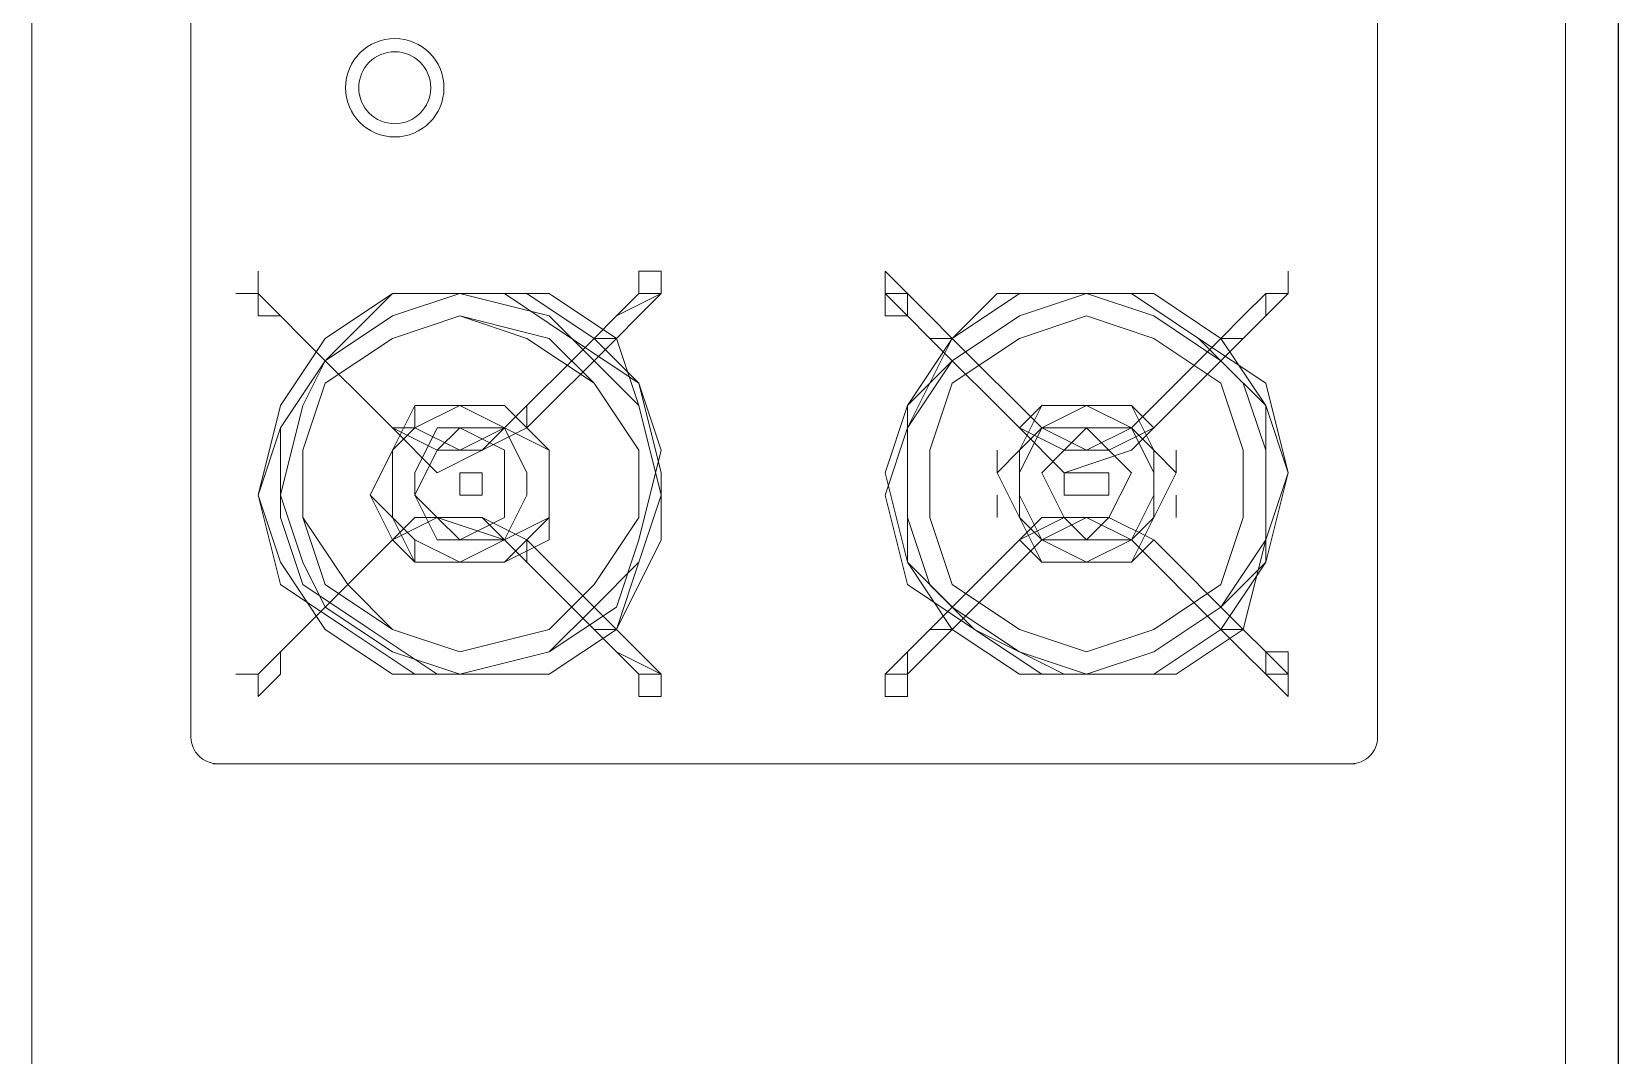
# Model space of a CAD drawing. Extents: x -592.89 to -592.29, y -71.83 to -70.03.
# Drawn here: x -592.889 to -592.289, y -70.932 to -70.545 of the extents above; entities that cross this region are included whole.
import ezdxf

# ---------------------------------------------------------------- set-up
doc = ezdxf.new("R2010")
doc.units = 0
doc.layers.get('0').update_dxf_attribs({"color": 255, "linetype": 'CONTINUOUS'})

# ---------------------------------------------------------------- blocks, each defined once
blk = doc.blocks.new('bancada com cooktop')
at = {"lineweight": 9}
for p, q in [((-0.6, 0.9), (-0.6, -0.9)), ((-0.02, 0.9), (-0.02, -0.9)), ((-0.5313, 0.11027), (-0.09947, 0.11027))]:
    blk.add_line(p, q, dxfattribs=at)
blk.add_line((0, 0.9), (0, -0.9))
for points in [[(-0.52977, 0.83, 0.414214), (-0.53977, 0.82), (-0.53977, 0.12027), (-0.53977, 0.82)], [(-0.101, 0.11027, 0.414214), (-0.091, 0.12027), (-0.091, 0.82), (-0.091, 0.12027)]]:
    blk.add_lwpolyline(points, format="xyb", dxfattribs=at)
for points in [[(-0.51437, 0.28809), (-0.51437, 0.29655)], [(-0.37042, 0.28809), (-0.37042, 0.29655), (-0.36196, 0.29655), (-0.36196, 0.28809)], [(-0.12487, 0.28809), (-0.13334, 0.28809), (-0.1418, 0.27962), (-0.15027, 0.27115), (-0.1418, 0.27115), (-0.15027, 0.27115), (-0.18414, 0.23728), (-0.20107, 0.22881), (-0.21801, 0.23728), (-0.25188, 0.27115), (-0.26035, 0.27962), (-0.26881, 0.28809), (-0.27728, 0.29655), (-0.27728, 0.28809), (-0.27728, 0.27962), (-0.26881, 0.27962), (-0.26035, 0.27115), (-0.26881, 0.27962), (-0.26035, 0.27115), (-0.25188, 0.27115), (-0.26035, 0.27115), (-0.22648, 0.23728), (-0.26035, 0.27115), (-0.22648, 0.23728), (-0.20954, 0.22881), (-0.22648, 0.23728), (-0.20954, 0.22035), (-0.20107, 0.22035), (-0.19261, 0.22035), (-0.19261, 0.21188), (-0.20107, 0.21188), (-0.20954, 0.21188), (-0.20954, 0.22035), (-0.18414, 0.22881), (-0.17567, 0.23728), (-0.1418, 0.27115), (-0.17567, 0.23728), (-0.19261, 0.22881), (-0.20954, 0.22881), (-0.19261, 0.22881), (-0.17567, 0.23728), (-0.1418, 0.27115), (-0.13334, 0.27962), (-0.12487, 0.28809), (-0.13334, 0.28809), (-0.13334, 0.27962), (-0.12487, 0.28809), (-0.12487, 0.29655)], [(-0.51437, 0.28809), (-0.52284, 0.28809)], [(-0.43816, 0.14414), (-0.40429, 0.14414), (-0.37889, 0.16108), (-0.36196, 0.19494), (-0.36196, 0.22035), (-0.37042, 0.25422), (-0.38736, 0.27115), (-0.41276, 0.28809), (-0.43816, 0.28809), (-0.46356, 0.28809), (-0.48897, 0.26268), (-0.5059, 0.23728), (-0.51437, 0.21188), (-0.5059, 0.17801), (-0.4805, 0.16108), (-0.4551, 0.14414)], [(-0.43816, 0.14414), (-0.40429, 0.14414), (-0.37889, 0.16108), (-0.37042, 0.18648), (-0.36196, 0.21188), (-0.37042, 0.24575), (-0.37889, 0.27115), (-0.40429, 0.28809), (-0.43816, 0.28809), (-0.46356, 0.28809), (-0.48897, 0.27115), (-0.5059, 0.24575), (-0.51437, 0.21188), (-0.5059, 0.18648), (-0.48897, 0.16108), (-0.46356, 0.14414)], [(-0.5059, 0.27962), (-0.51437, 0.28809), (-0.51437, 0.27962)], [(-0.5059, 0.27962), (-0.51437, 0.28809)], [(-0.43816, 0.14414), (-0.40429, 0.15261), (-0.37889, 0.16954), (-0.37042, 0.19494), (-0.36196, 0.22881), (-0.37042, 0.25422), (-0.39583, 0.27115), (-0.42123, 0.28809), (-0.43816, 0.28809), (-0.46356, 0.27962), (-0.48897, 0.26268), (-0.5059, 0.23728), (-0.5059, 0.20341), (-0.49743, 0.17801), (-0.47203, 0.16108), (-0.44663, 0.14414)], [(-0.43816, 0.14414), (-0.40429, 0.15261), (-0.38736, 0.16954), (-0.37042, 0.18648), (-0.36196, 0.21188), (-0.37042, 0.24575), (-0.38736, 0.26268), (-0.40429, 0.27962), (-0.43816, 0.28809), (-0.46356, 0.27962), (-0.48897, 0.26268), (-0.49743, 0.24575), (-0.5059, 0.21188), (-0.49743, 0.18648), (-0.48897, 0.16954), (-0.46356, 0.15261)], [(-0.36196, 0.28809), (-0.37889, 0.27962), (-0.37042, 0.28809), (-0.37889, 0.27962), (-0.38736, 0.27115), (-0.37889, 0.27962), (-0.38736, 0.27115), (-0.42123, 0.23728), (-0.43816, 0.22881), (-0.4551, 0.23728), (-0.46356, 0.23728), (-0.44663, 0.22035), (-0.42969, 0.22881), (-0.41276, 0.23728), (-0.37889, 0.27115), (-0.37042, 0.27962)], [(-0.20107, 0.14414), (-0.16721, 0.14414), (-0.1418, 0.16108), (-0.13334, 0.19494), (-0.12487, 0.22035), (-0.13334, 0.25422), (-0.15874, 0.27115), (-0.18414, 0.28809), (-0.20107, 0.28809), (-0.23494, 0.28809), (-0.25188, 0.27115), (-0.26881, 0.23728), (-0.27728, 0.21188), (-0.26881, 0.17801), (-0.24341, 0.16108), (-0.21801, 0.14414)], [(-0.20107, 0.14414), (-0.17567, 0.14414), (-0.15027, 0.16108), (-0.13334, 0.18648), (-0.12487, 0.22035), (-0.13334, 0.24575), (-0.15027, 0.27115), (-0.17567, 0.28809), (-0.20107, 0.28809), (-0.22648, 0.28809), (-0.25188, 0.27115), (-0.26881, 0.24575), (-0.27728, 0.22035), (-0.26881, 0.18648), (-0.25188, 0.16108), (-0.22648, 0.14414)], [(-0.27728, 0.28809), (-0.26881, 0.27962), (-0.26881, 0.28809)], [(-0.20107, 0.14414), (-0.17567, 0.15261), (-0.15027, 0.16954), (-0.13334, 0.19494), (-0.13334, 0.22881), (-0.1418, 0.25422), (-0.15874, 0.27115), (-0.18414, 0.28809), (-0.20107, 0.28809), (-0.22648, 0.27962), (-0.25188, 0.26268), (-0.26881, 0.23728), (-0.26881, 0.20341), (-0.26035, 0.17801), (-0.24341, 0.16108), (-0.20954, 0.14414)], [(-0.20107, 0.14414), (-0.17567, 0.15261), (-0.15027, 0.16954), (-0.13334, 0.18648), (-0.13334, 0.22035), (-0.13334, 0.24575), (-0.15027, 0.26268), (-0.17567, 0.27962), (-0.20107, 0.28809), (-0.22648, 0.27962), (-0.25188, 0.26268), (-0.26881, 0.24575), (-0.26881, 0.22035), (-0.26881, 0.18648), (-0.25188, 0.16954), (-0.22648, 0.15261)], [(-0.49743, 0.27115), (-0.5059, 0.27962)], [(-0.49743, 0.27115), (-0.5059, 0.27962)], [(-0.43816, 0.15261), (-0.40429, 0.16108), (-0.38736, 0.17801), (-0.37042, 0.20341), (-0.37042, 0.22881), (-0.38736, 0.25422), (-0.41276, 0.27115), (-0.43816, 0.27962), (-0.46356, 0.27115), (-0.48897, 0.25422), (-0.49743, 0.22881), (-0.49743, 0.20341), (-0.4805, 0.17801), (-0.46356, 0.16108)], [(-0.43816, 0.15261), (-0.40429, 0.16108), (-0.38736, 0.17801), (-0.37042, 0.20341), (-0.37042, 0.22881), (-0.38736, 0.25422), (-0.40429, 0.27115), (-0.43816, 0.27962), (-0.46356, 0.27115), (-0.48897, 0.25422), (-0.49743, 0.22881), (-0.49743, 0.20341), (-0.48897, 0.17801), (-0.46356, 0.16108)], [(-0.20107, 0.15261), (-0.17567, 0.16108), (-0.15027, 0.17801), (-0.1418, 0.20341), (-0.1418, 0.22881), (-0.15027, 0.25422), (-0.17567, 0.27115), (-0.20107, 0.27962), (-0.22648, 0.27115), (-0.25188, 0.25422), (-0.26035, 0.22881), (-0.26035, 0.20341), (-0.25188, 0.17801), (-0.22648, 0.16108)], [(-0.20107, 0.15261), (-0.17567, 0.16108), (-0.15027, 0.17801), (-0.1418, 0.20341), (-0.1418, 0.22881), (-0.15027, 0.25422), (-0.17567, 0.27115), (-0.20107, 0.27962), (-0.22648, 0.27115), (-0.25188, 0.25422), (-0.26035, 0.22881), (-0.26035, 0.20341), (-0.25188, 0.17801), (-0.22648, 0.16108)], [(-0.1418, 0.27115), (-0.13334, 0.27962)], [(-0.46356, 0.23728), (-0.49743, 0.27115)], [(-0.38736, 0.27115), (-0.37889, 0.27115)], [(-0.38736, 0.27115), (-0.37889, 0.27115)], [(-0.26035, 0.27115), (-0.25188, 0.27115)], [(-0.1418, 0.27115), (-0.15027, 0.27115)], [(-0.43816, 0.18648), (-0.42123, 0.18648), (-0.40429, 0.20341), (-0.40429, 0.21188), (-0.40429, 0.22881), (-0.42123, 0.24575), (-0.43816, 0.24575), (-0.4551, 0.24575), (-0.46356, 0.22881), (-0.47203, 0.21188), (-0.46356, 0.20341), (-0.4551, 0.18648)], [(-0.43816, 0.18648), (-0.42123, 0.19494), (-0.40429, 0.20341), (-0.40429, 0.22881), (-0.42123, 0.23728), (-0.43816, 0.24575), (-0.4551, 0.23728), (-0.46356, 0.22881), (-0.46356, 0.20341), (-0.4551, 0.19494)], [(-0.43816, 0.18648), (-0.42123, 0.19494), (-0.40429, 0.20341), (-0.40429, 0.22881), (-0.42123, 0.23728), (-0.43816, 0.24575), (-0.4551, 0.23728), (-0.46356, 0.22881), (-0.46356, 0.20341), (-0.4551, 0.19494)], [(-0.4551, 0.23728), (-0.4551, 0.24575)], [(-0.44663, 0.24575), (-0.43816, 0.24575), (-0.42969, 0.24575), (-0.43816, 0.24575)], [(-0.41276, 0.24575), (-0.41276, 0.23728)], [(-0.20107, 0.18648), (-0.18414, 0.18648), (-0.17567, 0.20341), (-0.16721, 0.22035), (-0.17567, 0.22881), (-0.18414, 0.24575), (-0.20107, 0.24575), (-0.21801, 0.24575), (-0.22648, 0.22881), (-0.23494, 0.22035), (-0.22648, 0.20341), (-0.21801, 0.18648)], [(-0.20107, 0.18648), (-0.18414, 0.18648), (-0.17567, 0.20341), (-0.16721, 0.22035), (-0.17567, 0.22881), (-0.18414, 0.24575), (-0.20107, 0.24575), (-0.21801, 0.24575), (-0.22648, 0.22881), (-0.23494, 0.22035), (-0.22648, 0.20341), (-0.21801, 0.18648)], [(-0.20107, 0.18648), (-0.18414, 0.19494), (-0.17567, 0.20341), (-0.17567, 0.22881), (-0.18414, 0.23728), (-0.20107, 0.24575), (-0.21801, 0.23728), (-0.22648, 0.22881), (-0.22648, 0.20341), (-0.21801, 0.19494)], [(-0.20107, 0.18648), (-0.18414, 0.19494), (-0.17567, 0.20341), (-0.17567, 0.22881), (-0.18414, 0.23728), (-0.20107, 0.24575), (-0.21801, 0.23728), (-0.22648, 0.22881), (-0.22648, 0.20341), (-0.21801, 0.19494)], [(-0.22648, 0.23728), (-0.21801, 0.24575)], [(-0.20954, 0.24575), (-0.20107, 0.24575), (-0.19261, 0.24575), (-0.20107, 0.24575)], [(-0.18414, 0.24575), (-0.17567, 0.23728)], [(-0.43816, 0.19494), (-0.42123, 0.20341), (-0.42123, 0.21188), (-0.42123, 0.22881), (-0.43816, 0.23728), (-0.44663, 0.22881), (-0.4551, 0.21188), (-0.44663, 0.20341)], [(-0.43816, 0.19494), (-0.42123, 0.20341), (-0.42123, 0.21188), (-0.42123, 0.22881), (-0.43816, 0.23728), (-0.44663, 0.22881), (-0.4551, 0.21188), (-0.44663, 0.20341)], [(-0.43816, 0.19494), (-0.42123, 0.19494), (-0.41276, 0.21188), (-0.41276, 0.22035), (-0.42123, 0.23728), (-0.43816, 0.23728), (-0.44663, 0.23728), (-0.4551, 0.22035), (-0.4551, 0.21188), (-0.44663, 0.19494)], [(-0.20107, 0.19494), (-0.18414, 0.19494), (-0.17567, 0.21188), (-0.17567, 0.22035), (-0.18414, 0.23728), (-0.20107, 0.23728), (-0.21801, 0.23728), (-0.22648, 0.22035), (-0.22648, 0.21188), (-0.21801, 0.19494)], [(-0.20107, 0.19494), (-0.19261, 0.20341), (-0.18414, 0.22035), (-0.19261, 0.22881), (-0.20107, 0.23728), (-0.20954, 0.22881), (-0.21801, 0.22035), (-0.20954, 0.20341)], [(-0.20107, 0.19494), (-0.19261, 0.20341), (-0.18414, 0.22035), (-0.19261, 0.22881), (-0.20107, 0.23728), (-0.20954, 0.22881), (-0.21801, 0.22035), (-0.20954, 0.20341)], [(-0.46356, 0.22035), (-0.46356, 0.22881)], [(-0.40429, 0.22881), (-0.40429, 0.22035)], [(-0.23494, 0.22035), (-0.23494, 0.22881)], [(-0.16721, 0.22881), (-0.16721, 0.22035)], [(-0.43816, 0.21188), (-0.42969, 0.21188), (-0.42969, 0.22035), (-0.43816, 0.22035)], [(-0.43816, 0.21188), (-0.42969, 0.21188), (-0.42969, 0.22035), (-0.43816, 0.22035)], [(-0.20954, 0.21188), (-0.20107, 0.21188), (-0.19261, 0.21188), (-0.19261, 0.22035), (-0.20107, 0.22035), (-0.20954, 0.22035)], [(-0.40429, 0.21188), (-0.40429, 0.20341)], [(-0.23494, 0.20341), (-0.23494, 0.21188)], [(-0.16721, 0.21188), (-0.16721, 0.20341)], [(-0.17567, 0.19494), (-0.19261, 0.20341), (-0.20954, 0.20341), (-0.22648, 0.19494), (-0.20954, 0.20341), (-0.19261, 0.20341)], [(-0.4551, 0.18648), (-0.4551, 0.19494)], [(-0.41276, 0.19494), (-0.41276, 0.18648)], [(-0.21801, 0.18648), (-0.22648, 0.19494)], [(-0.5059, 0.15261), (-0.49743, 0.16108)], [(-0.49743, 0.16108), (-0.5059, 0.15261)], [(-0.38736, 0.16108), (-0.37889, 0.16108)], [(-0.26035, 0.16108), (-0.25188, 0.16108)], [(-0.1418, 0.16108), (-0.15027, 0.16108)], [(-0.5059, 0.15261), (-0.51437, 0.14414), (-0.51437, 0.13567), (-0.5059, 0.14414), (-0.5059, 0.15261), (-0.51437, 0.14414)], [(-0.51437, 0.14414), (-0.51437, 0.13567)], [(-0.13334, 0.14414), (-0.12487, 0.13567), (-0.12487, 0.14414)], [(-0.12487, 0.14414), (-0.12487, 0.13567)]]:
    blk.add_lwpolyline(points, close=True, dxfattribs=at)
for points in [[(-0.51437, 0.29655), (-0.51437, 0.29655)], [(-0.51437, 0.29655), (-0.51437, 0.29655)], [(-0.51437, 0.29655), (-0.51437, 0.29655)], [(-0.37042, 0.29655), (-0.37042, 0.29655)], [(-0.36196, 0.29655), (-0.36196, 0.29655)], [(-0.36196, 0.29655), (-0.36196, 0.29655)], [(-0.36196, 0.29655), (-0.36196, 0.29655)], [(-0.27728, 0.29655), (-0.27728, 0.29655)], [(-0.27728, 0.29655), (-0.27728, 0.29655)], [(-0.27728, 0.29655), (-0.27728, 0.29655)], [(-0.12487, 0.29655), (-0.12487, 0.29655)], [(-0.12487, 0.29655), (-0.12487, 0.29655)], [(-0.12487, 0.29655), (-0.12487, 0.29655)], [(-0.12487, 0.29655), (-0.12487, 0.29655)], [(-0.12487, 0.29655), (-0.12487, 0.29655)], [(-0.52284, 0.28809), (-0.52284, 0.28809)], [(-0.52284, 0.28809), (-0.52284, 0.28809)], [(-0.52284, 0.28809), (-0.52284, 0.28809)], [(-0.51437, 0.28809), (-0.51437, 0.28809)], [(-0.51437, 0.28809), (-0.51437, 0.28809)], [(-0.51437, 0.28809), (-0.51437, 0.28809)], [(-0.51437, 0.28809), (-0.51437, 0.28809)], [(-0.51437, 0.28809), (-0.51437, 0.28809)], [(-0.51437, 0.28809), (-0.51437, 0.28809)], [(-0.51437, 0.28809), (-0.51437, 0.28809)], [(-0.51437, 0.28809), (-0.51437, 0.28809)], [(-0.51437, 0.28809), (-0.51437, 0.28809)], [(-0.51437, 0.28809), (-0.51437, 0.28809)], [(-0.51437, 0.28809), (-0.51437, 0.28809)], [(-0.51437, 0.28809), (-0.51437, 0.28809)], [(-0.51437, 0.28809), (-0.51437, 0.28809)], [(-0.51437, 0.28809), (-0.51437, 0.28809)], [(-0.51437, 0.28809), (-0.51437, 0.28809)], [(-0.51437, 0.28809), (-0.51437, 0.28809)], [(-0.51437, 0.28809), (-0.51437, 0.28809)], [(-0.51437, 0.28809), (-0.51437, 0.28809)], [(-0.51437, 0.28809), (-0.51437, 0.28809)], [(-0.37042, 0.28809), (-0.37042, 0.28809)], [(-0.37042, 0.28809), (-0.37042, 0.28809)], [(-0.37042, 0.28809), (-0.37042, 0.28809)], [(-0.37042, 0.28809), (-0.37042, 0.28809)], [(-0.37042, 0.28809), (-0.37042, 0.28809)], [(-0.37042, 0.28809), (-0.37042, 0.28809)], [(-0.37042, 0.28809), (-0.37042, 0.28809)], [(-0.37042, 0.28809), (-0.37042, 0.28809)], [(-0.37042, 0.28809), (-0.37042, 0.28809)], [(-0.36196, 0.28809), (-0.36196, 0.28809)], [(-0.36196, 0.28809), (-0.36196, 0.28809)], [(-0.36196, 0.28809), (-0.36196, 0.28809)], [(-0.36196, 0.28809), (-0.36196, 0.28809)], [(-0.36196, 0.28809), (-0.36196, 0.28809)], [(-0.36196, 0.28809), (-0.36196, 0.28809)], [(-0.36196, 0.28809), (-0.36196, 0.28809)], [(-0.36196, 0.28809), (-0.36196, 0.28809)], [(-0.36196, 0.28809), (-0.36196, 0.28809)], [(-0.36196, 0.28809), (-0.36196, 0.28809)], [(-0.36196, 0.28809), (-0.36196, 0.28809)], [(-0.36196, 0.28809), (-0.36196, 0.28809)], [(-0.36196, 0.28809), (-0.36196, 0.28809)], [(-0.27728, 0.28809), (-0.27728, 0.28809)], [(-0.27728, 0.28809), (-0.27728, 0.28809)], [(-0.27728, 0.28809), (-0.27728, 0.28809)], [(-0.27728, 0.28809), (-0.27728, 0.28809)], [(-0.27728, 0.28809), (-0.27728, 0.28809)], [(-0.27728, 0.28809), (-0.27728, 0.28809)], [(-0.27728, 0.28809), (-0.27728, 0.28809)], [(-0.27728, 0.28809), (-0.27728, 0.28809)], [(-0.27728, 0.28809), (-0.27728, 0.28809)], [(-0.27728, 0.28809), (-0.27728, 0.28809)], [(-0.27728, 0.28809), (-0.27728, 0.28809)], [(-0.27728, 0.28809), (-0.27728, 0.28809)], [(-0.27728, 0.28809), (-0.27728, 0.28809)], [(-0.27728, 0.28809), (-0.27728, 0.28809)], [(-0.26881, 0.28809), (-0.26881, 0.28809)], [(-0.26881, 0.28809), (-0.26881, 0.28809)], [(-0.26881, 0.28809), (-0.26881, 0.28809)], [(-0.26881, 0.28809), (-0.26881, 0.28809)], [(-0.26881, 0.28809), (-0.26881, 0.28809)], [(-0.26881, 0.28809), (-0.26881, 0.28809)], [(-0.26881, 0.28809), (-0.26881, 0.28809)], [(-0.26881, 0.28809), (-0.26881, 0.28809)], [(-0.26881, 0.28809), (-0.26881, 0.28809)], [(-0.12487, 0.28809), (-0.12487, 0.28809)], [(-0.12487, 0.28809), (-0.12487, 0.28809)], [(-0.12487, 0.28809), (-0.12487, 0.28809)], [(-0.12487, 0.28809), (-0.12487, 0.28809)], [(-0.12487, 0.28809), (-0.12487, 0.28809)], [(-0.12487, 0.28809), (-0.12487, 0.28809)], [(-0.12487, 0.28809), (-0.12487, 0.28809)], [(-0.12487, 0.28809), (-0.12487, 0.28809)], [(-0.12487, 0.28809), (-0.12487, 0.28809)], [(-0.12487, 0.28809), (-0.12487, 0.28809)], [(-0.12487, 0.28809), (-0.12487, 0.28809)], [(-0.12487, 0.28809), (-0.12487, 0.28809)], [(-0.12487, 0.28809), (-0.12487, 0.28809)], [(-0.12487, 0.28809), (-0.12487, 0.28809)], [(-0.12487, 0.28809), (-0.12487, 0.28809)], [(-0.12487, 0.28809), (-0.12487, 0.28809)], [(-0.12487, 0.28809), (-0.12487, 0.28809)], [(-0.12487, 0.28809), (-0.12487, 0.28809)], [(-0.12487, 0.28809), (-0.12487, 0.28809)], [(-0.12487, 0.28809), (-0.12487, 0.28809)], [(-0.12487, 0.28809), (-0.12487, 0.28809)], [(-0.49743, 0.27115), (-0.49743, 0.27115)], [(-0.49743, 0.27115), (-0.49743, 0.27115)], [(-0.49743, 0.27115), (-0.49743, 0.27115)], [(-0.49743, 0.27115), (-0.49743, 0.27115)], [(-0.49743, 0.27115), (-0.49743, 0.27115)], [(-0.49743, 0.27115), (-0.49743, 0.27115)], [(-0.49743, 0.27115), (-0.49743, 0.27115)], [(-0.49743, 0.27115), (-0.49743, 0.27115)], [(-0.49743, 0.27115), (-0.49743, 0.27115)], [(-0.49743, 0.27115), (-0.49743, 0.27115)], [(-0.49743, 0.27115), (-0.49743, 0.27115)], [(-0.49743, 0.27115), (-0.49743, 0.27115)], [(-0.49743, 0.27115), (-0.49743, 0.27115)], [(-0.49743, 0.27115), (-0.49743, 0.27115)], [(-0.49743, 0.27115), (-0.49743, 0.27115)], [(-0.49743, 0.27115), (-0.49743, 0.27115)], [(-0.49743, 0.27115), (-0.49743, 0.27115)], [(-0.49743, 0.27115), (-0.49743, 0.27115)], [(-0.49743, 0.27115), (-0.49743, 0.27115)], [(-0.49743, 0.27115), (-0.49743, 0.27115)], [(-0.49743, 0.27115), (-0.49743, 0.27115)], [(-0.49743, 0.27115), (-0.49743, 0.27115)], [(-0.49743, 0.27115), (-0.49743, 0.27115)], [(-0.49743, 0.27115), (-0.49743, 0.27115)], [(-0.49743, 0.27115), (-0.49743, 0.27115)], [(-0.49743, 0.27115), (-0.49743, 0.27115)], [(-0.49743, 0.27115), (-0.49743, 0.27115)], [(-0.49743, 0.27115), (-0.49743, 0.27115)], [(-0.46356, 0.23728), (-0.49743, 0.27115)], [(-0.49743, 0.27115), (-0.46356, 0.23728)], [(-0.49743, 0.27115), (-0.49743, 0.27115)], [(-0.49743, 0.27115), (-0.49743, 0.27115)], [(-0.49743, 0.27115), (-0.49743, 0.27115)], [(-0.49743, 0.27115), (-0.49743, 0.27115)], [(-0.49743, 0.27115), (-0.49743, 0.27115)], [(-0.49743, 0.27115), (-0.49743, 0.27115)], [(-0.49743, 0.27115), (-0.49743, 0.27115)], [(-0.49743, 0.27115), (-0.49743, 0.27115)], [(-0.49743, 0.27115), (-0.49743, 0.27115)], [(-0.49743, 0.27115), (-0.49743, 0.27115)], [(-0.49743, 0.27115), (-0.49743, 0.27115)], [(-0.49743, 0.27115), (-0.49743, 0.27115)], [(-0.49743, 0.27115), (-0.49743, 0.27115)], [(-0.49743, 0.27115), (-0.49743, 0.27115)], [(-0.49743, 0.27115), (-0.49743, 0.27115)], [(-0.49743, 0.27115), (-0.49743, 0.27115)], [(-0.49743, 0.27115), (-0.49743, 0.27115)], [(-0.49743, 0.27115), (-0.49743, 0.27115)], [(-0.49743, 0.27115), (-0.49743, 0.27115)], [(-0.49743, 0.27115), (-0.49743, 0.27115)], [(-0.49743, 0.27115), (-0.49743, 0.27115)], [(-0.49743, 0.27115), (-0.49743, 0.27115)], [(-0.49743, 0.27115), (-0.49743, 0.27115)], [(-0.49743, 0.27115), (-0.49743, 0.27115)], [(-0.49743, 0.27115), (-0.49743, 0.27115)], [(-0.49743, 0.27115), (-0.49743, 0.27115)], [(-0.49743, 0.27115), (-0.49743, 0.27115)], [(-0.49743, 0.27115), (-0.49743, 0.27115)], [(-0.38736, 0.27115), (-0.42123, 0.23728)], [(-0.42123, 0.23728), (-0.38736, 0.27115)], [(-0.38736, 0.27115), (-0.38736, 0.27115)], [(-0.38736, 0.27115), (-0.38736, 0.27115)], [(-0.38736, 0.27115), (-0.38736, 0.27115)], [(-0.38736, 0.27115), (-0.38736, 0.27115)], [(-0.38736, 0.27115), (-0.38736, 0.27115)], [(-0.38736, 0.27115), (-0.38736, 0.27115)], [(-0.38736, 0.27115), (-0.38736, 0.27115)], [(-0.38736, 0.27115), (-0.38736, 0.27115)], [(-0.38736, 0.27115), (-0.38736, 0.27115)], [(-0.38736, 0.27115), (-0.38736, 0.27115)], [(-0.38736, 0.27115), (-0.38736, 0.27115)], [(-0.38736, 0.27115), (-0.38736, 0.27115)], [(-0.38736, 0.27115), (-0.38736, 0.27115)], [(-0.38736, 0.27115), (-0.38736, 0.27115)], [(-0.38736, 0.27115), (-0.38736, 0.27115)], [(-0.38736, 0.27115), (-0.38736, 0.27115)], [(-0.38736, 0.27115), (-0.38736, 0.27115)], [(-0.38736, 0.27115), (-0.38736, 0.27115)], [(-0.38736, 0.27115), (-0.38736, 0.27115)], [(-0.38736, 0.27115), (-0.38736, 0.27115)], [(-0.38736, 0.27115), (-0.38736, 0.27115)], [(-0.38736, 0.27115), (-0.38736, 0.27115)], [(-0.38736, 0.27115), (-0.38736, 0.27115)], [(-0.38736, 0.27115), (-0.38736, 0.27115)], [(-0.38736, 0.27115), (-0.38736, 0.27115)], [(-0.38736, 0.27115), (-0.38736, 0.27115)], [(-0.38736, 0.27115), (-0.38736, 0.27115)], [(-0.38736, 0.27115), (-0.38736, 0.27115)], [(-0.38736, 0.27115), (-0.38736, 0.27115)], [(-0.37889, 0.27115), (-0.37889, 0.27115)], [(-0.37889, 0.27115), (-0.37889, 0.27115)], [(-0.37889, 0.27115), (-0.37889, 0.27115)], [(-0.37889, 0.27115), (-0.37889, 0.27115)], [(-0.37889, 0.27115), (-0.37889, 0.27115)], [(-0.37889, 0.27115), (-0.37889, 0.27115)], [(-0.37889, 0.27115), (-0.37889, 0.27115)], [(-0.37889, 0.27115), (-0.37889, 0.27115)], [(-0.37889, 0.27115), (-0.37889, 0.27115)], [(-0.37889, 0.27115), (-0.37889, 0.27115)], [(-0.37889, 0.27115), (-0.37889, 0.27115)], [(-0.37889, 0.27115), (-0.37889, 0.27115)], [(-0.37889, 0.27115), (-0.37889, 0.27115)], [(-0.37889, 0.27115), (-0.37889, 0.27115)], [(-0.37889, 0.27115), (-0.37889, 0.27115)], [(-0.37889, 0.27115), (-0.37889, 0.27115)], [(-0.37889, 0.27115), (-0.37889, 0.27115)], [(-0.37889, 0.27115), (-0.37889, 0.27115)], [(-0.37889, 0.27115), (-0.37889, 0.27115)], [(-0.37889, 0.27115), (-0.37889, 0.27115)], [(-0.37889, 0.27115), (-0.37889, 0.27115)], [(-0.37889, 0.27115), (-0.37889, 0.27115)], [(-0.37889, 0.27115), (-0.37889, 0.27115)], [(-0.26035, 0.27115), (-0.26035, 0.27115)], [(-0.26035, 0.27115), (-0.26035, 0.27115)], [(-0.26035, 0.27115), (-0.26035, 0.27115)], [(-0.26035, 0.27115), (-0.26035, 0.27115)], [(-0.26035, 0.27115), (-0.26035, 0.27115)], [(-0.26035, 0.27115), (-0.26035, 0.27115)], [(-0.26035, 0.27115), (-0.26035, 0.27115)], [(-0.26035, 0.27115), (-0.26035, 0.27115)], [(-0.26035, 0.27115), (-0.26035, 0.27115)], [(-0.26035, 0.27115), (-0.26035, 0.27115)], [(-0.26035, 0.27115), (-0.26035, 0.27115)], [(-0.26035, 0.27115), (-0.26035, 0.27115)], [(-0.26035, 0.27115), (-0.26035, 0.27115)], [(-0.26035, 0.27115), (-0.26035, 0.27115)], [(-0.26035, 0.27115), (-0.26035, 0.27115)], [(-0.26035, 0.27115), (-0.26035, 0.27115)], [(-0.26035, 0.27115), (-0.26035, 0.27115)], [(-0.26035, 0.27115), (-0.26035, 0.27115)], [(-0.26035, 0.27115), (-0.26035, 0.27115)], [(-0.26035, 0.27115), (-0.26035, 0.27115)], [(-0.26035, 0.27115), (-0.26035, 0.27115)], [(-0.26035, 0.27115), (-0.26035, 0.27115)], [(-0.26035, 0.27115), (-0.26035, 0.27115)], [(-0.26035, 0.27115), (-0.26035, 0.27115)], [(-0.26035, 0.27115), (-0.26035, 0.27115)], [(-0.26035, 0.27115), (-0.26035, 0.27115)], [(-0.26035, 0.27115), (-0.26035, 0.27115)], [(-0.26035, 0.27115), (-0.26035, 0.27115)], [(-0.25188, 0.27115), (-0.25188, 0.27115)], [(-0.25188, 0.27115), (-0.25188, 0.27115)], [(-0.25188, 0.27115), (-0.25188, 0.27115)], [(-0.25188, 0.27115), (-0.25188, 0.27115)], [(-0.25188, 0.27115), (-0.25188, 0.27115)], [(-0.25188, 0.27115), (-0.25188, 0.27115)], [(-0.25188, 0.27115), (-0.25188, 0.27115)], [(-0.25188, 0.27115), (-0.25188, 0.27115)], [(-0.25188, 0.27115), (-0.25188, 0.27115)], [(-0.25188, 0.27115), (-0.25188, 0.27115)], [(-0.25188, 0.27115), (-0.25188, 0.27115)], [(-0.25188, 0.27115), (-0.25188, 0.27115)], [(-0.25188, 0.27115), (-0.25188, 0.27115)], [(-0.25188, 0.27115), (-0.25188, 0.27115)], [(-0.25188, 0.27115), (-0.25188, 0.27115)], [(-0.25188, 0.27115), (-0.25188, 0.27115)], [(-0.25188, 0.27115), (-0.25188, 0.27115)], [(-0.25188, 0.27115), (-0.25188, 0.27115)], [(-0.25188, 0.27115), (-0.25188, 0.27115)], [(-0.25188, 0.27115), (-0.25188, 0.27115)], [(-0.25188, 0.27115), (-0.25188, 0.27115)], [(-0.25188, 0.27115), (-0.25188, 0.27115)], [(-0.25188, 0.27115), (-0.25188, 0.27115)], [(-0.25188, 0.27115), (-0.25188, 0.27115)], [(-0.15027, 0.27115), (-0.15027, 0.27115)], [(-0.15027, 0.27115), (-0.15027, 0.27115)], [(-0.15027, 0.27115), (-0.15027, 0.27115)], [(-0.15027, 0.27115), (-0.15027, 0.27115)], [(-0.15027, 0.27115), (-0.15027, 0.27115)], [(-0.15027, 0.27115), (-0.15027, 0.27115)], [(-0.15027, 0.27115), (-0.15027, 0.27115)], [(-0.15027, 0.27115), (-0.15027, 0.27115)], [(-0.15027, 0.27115), (-0.15027, 0.27115)], [(-0.15027, 0.27115), (-0.15027, 0.27115)], [(-0.15027, 0.27115), (-0.15027, 0.27115)], [(-0.15027, 0.27115), (-0.15027, 0.27115)], [(-0.1418, 0.27115), (-0.1418, 0.27115)], [(-0.1418, 0.27115), (-0.1418, 0.27115)], [(-0.1418, 0.27115), (-0.1418, 0.27115)], [(-0.1418, 0.27115), (-0.1418, 0.27115)], [(-0.1418, 0.27115), (-0.1418, 0.27115)], [(-0.1418, 0.27115), (-0.1418, 0.27115)], [(-0.1418, 0.27115), (-0.1418, 0.27115)], [(-0.1418, 0.27115), (-0.1418, 0.27115)], [(-0.1418, 0.27115), (-0.1418, 0.27115)], [(-0.1418, 0.27115), (-0.1418, 0.27115)], [(-0.1418, 0.27115), (-0.1418, 0.27115)], [(-0.1418, 0.27115), (-0.1418, 0.27115)], [(-0.1418, 0.27115), (-0.1418, 0.27115)], [(-0.1418, 0.27115), (-0.1418, 0.27115)], [(-0.1418, 0.27115), (-0.1418, 0.27115)], [(-0.1418, 0.27115), (-0.1418, 0.27115)], [(-0.1418, 0.27115), (-0.1418, 0.27115)], [(-0.1418, 0.27115), (-0.1418, 0.27115)], [(-0.1418, 0.27115), (-0.1418, 0.27115)], [(-0.1418, 0.27115), (-0.1418, 0.27115)], [(-0.1418, 0.27115), (-0.1418, 0.27115)], [(-0.1418, 0.27115), (-0.1418, 0.27115)], [(-0.1418, 0.27115), (-0.1418, 0.27115)], [(-0.1418, 0.27115), (-0.1418, 0.27115)], [(-0.1418, 0.27115), (-0.1418, 0.27115)], [(-0.1418, 0.27115), (-0.1418, 0.27115)], [(-0.1418, 0.27115), (-0.1418, 0.27115)], [(-0.1418, 0.27115), (-0.1418, 0.27115)], [(-0.1418, 0.27115), (-0.1418, 0.27115)], [(-0.1418, 0.27115), (-0.1418, 0.27115)], [(-0.1418, 0.27115), (-0.1418, 0.27115)], [(-0.1418, 0.27115), (-0.1418, 0.27115)], [(-0.1418, 0.27115), (-0.1418, 0.27115)], [(-0.1418, 0.27115), (-0.1418, 0.27115)], [(-0.1418, 0.27115), (-0.1418, 0.27115)], [(-0.1418, 0.27115), (-0.1418, 0.27115)], [(-0.1418, 0.27115), (-0.1418, 0.27115)], [(-0.1418, 0.27115), (-0.1418, 0.27115)], [(-0.1418, 0.27115), (-0.1418, 0.27115)], [(-0.1418, 0.27115), (-0.1418, 0.27115)], [(-0.36196, 0.14414), (-0.37889, 0.15261), (-0.37042, 0.14414), (-0.36196, 0.14414), (-0.36196, 0.13567), (-0.36196, 0.14414), (-0.37042, 0.15261), (-0.37889, 0.16108), (-0.38736, 0.16108), (-0.37889, 0.16108), (-0.41276, 0.19494), (-0.42969, 0.20341), (-0.4551, 0.20341), (-0.46356, 0.19494), (-0.47203, 0.21188), (-0.46356, 0.22881), (-0.4551, 0.24575), (-0.43816, 0.24575), (-0.42123, 0.24575), (-0.40429, 0.22881), (-0.40429, 0.21188), (-0.40429, 0.19494), (-0.42123, 0.18648), (-0.43816, 0.18648), (-0.42123, 0.18648), (-0.40429, 0.19494), (-0.40429, 0.21188), (-0.40429, 0.22881), (-0.42123, 0.24575), (-0.43816, 0.24575), (-0.4551, 0.24575), (-0.46356, 0.22881), (-0.47203, 0.21188), (-0.46356, 0.19494), (-0.4551, 0.18648), (-0.43816, 0.18648), (-0.4551, 0.18648), (-0.46356, 0.19494), (-0.44663, 0.20341), (-0.42123, 0.19494), (-0.42969, 0.20341), (-0.44663, 0.20341), (-0.42969, 0.20341), (-0.42123, 0.19494), (-0.38736, 0.16108), (-0.42123, 0.19494), (-0.38736, 0.16108), (-0.37889, 0.15261), (-0.38736, 0.16108), (-0.37889, 0.15261), (-0.37042, 0.14414), (-0.37042, 0.13567), (-0.36196, 0.13567)], [(-0.4551, 0.24575), (-0.46356, 0.22881)], [(-0.43816, 0.24575), (-0.4551, 0.24575)], [(-0.42123, 0.24575), (-0.43816, 0.24575)], [(-0.40429, 0.22881), (-0.42123, 0.24575)], [(-0.21801, 0.24575), (-0.22648, 0.22881)], [(-0.21801, 0.24575), (-0.22648, 0.22881)], [(-0.20107, 0.24575), (-0.21801, 0.24575)], [(-0.20107, 0.24575), (-0.21801, 0.24575)], [(-0.18414, 0.24575), (-0.20107, 0.24575)], [(-0.18414, 0.24575), (-0.20107, 0.24575)], [(-0.17567, 0.22881), (-0.18414, 0.24575)], [(-0.17567, 0.22881), (-0.18414, 0.24575)], [(-0.44663, 0.22881), (-0.46356, 0.23728)], [(-0.46356, 0.23728), (-0.44663, 0.22881)], [(-0.44663, 0.23728), (-0.4551, 0.22035)], [(-0.43816, 0.23728), (-0.44663, 0.23728)], [(-0.42123, 0.23728), (-0.43816, 0.23728)], [(-0.42123, 0.23728), (-0.42969, 0.22881)], [(-0.42969, 0.22881), (-0.42123, 0.23728)], [(-0.41276, 0.22035), (-0.42123, 0.23728)], [(-0.21801, 0.23728), (-0.22648, 0.22035)], [(-0.20107, 0.23728), (-0.21801, 0.23728)], [(-0.21801, 0.23728), (-0.21801, 0.23728)], [(-0.18414, 0.23728), (-0.20107, 0.23728)], [(-0.17567, 0.22035), (-0.18414, 0.23728)], [(-0.46356, 0.22881), (-0.47203, 0.21188)], [(-0.42969, 0.22881), (-0.44663, 0.22881)], [(-0.44663, 0.22881), (-0.42969, 0.22881)], [(-0.40429, 0.21188), (-0.40429, 0.22881)], [(-0.22648, 0.22881), (-0.23494, 0.22035)], [(-0.22648, 0.22881), (-0.23494, 0.22035)], [(-0.16721, 0.22035), (-0.17567, 0.22881)], [(-0.16721, 0.22035), (-0.17567, 0.22881)], [(-0.4551, 0.22035), (-0.4551, 0.21188)], [(-0.43816, 0.22035), (-0.43816, 0.22035)], [(-0.43816, 0.22035), (-0.43816, 0.22035)], [(-0.41276, 0.21188), (-0.41276, 0.22035)], [(-0.23494, 0.22035), (-0.22648, 0.20341)], [(-0.23494, 0.22035), (-0.22648, 0.20341)], [(-0.22648, 0.22035), (-0.22648, 0.21188)], [(-0.17567, 0.21188), (-0.17567, 0.22035)], [(-0.17567, 0.20341), (-0.16721, 0.22035)], [(-0.17567, 0.20341), (-0.16721, 0.22035)], [(-0.47203, 0.21188), (-0.46356, 0.20341)], [(-0.46356, 0.21188), (-0.46356, 0.20341)], [(-0.46356, 0.21188), (-0.46356, 0.20341)], [(-0.4551, 0.21188), (-0.44663, 0.19494)], [(-0.43816, 0.21188), (-0.43816, 0.21188)], [(-0.43816, 0.21188), (-0.43816, 0.21188)], [(-0.42123, 0.19494), (-0.41276, 0.21188)], [(-0.40429, 0.20341), (-0.40429, 0.21188)], [(-0.22648, 0.21188), (-0.21801, 0.19494)], [(-0.18414, 0.19494), (-0.17567, 0.21188)], [(-0.46356, 0.20341), (-0.4551, 0.18648)], [(-0.44663, 0.20341), (-0.46356, 0.19494)], [(-0.46356, 0.19494), (-0.44663, 0.20341)], [(-0.42123, 0.18648), (-0.40429, 0.20341)], [(-0.27728, 0.14414), (-0.26881, 0.14414), (-0.26881, 0.13567), (-0.26881, 0.14414), (-0.26035, 0.15261), (-0.25188, 0.16108), (-0.26035, 0.16108), (-0.25188, 0.16108), (-0.21801, 0.19494), (-0.20107, 0.20341), (-0.18414, 0.19494), (-0.15027, 0.16108), (-0.1418, 0.15261), (-0.13334, 0.14414), (-0.13334, 0.15261), (-0.12487, 0.14414), (-0.12487, 0.15261), (-0.13334, 0.15261), (-0.1418, 0.16108), (-0.15027, 0.16108), (-0.1418, 0.16108), (-0.17567, 0.19494), (-0.18414, 0.18648), (-0.17567, 0.19494), (-0.1418, 0.16108), (-0.17567, 0.19494), (-0.19261, 0.20341), (-0.21801, 0.20341), (-0.22648, 0.19494), (-0.26035, 0.16108), (-0.22648, 0.19494), (-0.26035, 0.16108), (-0.26881, 0.15261), (-0.26035, 0.16108), (-0.26881, 0.15261), (-0.27728, 0.14414), (-0.26881, 0.15261), (-0.26881, 0.14414)], [(-0.22648, 0.20341), (-0.21801, 0.18648)], [(-0.22648, 0.20341), (-0.21801, 0.18648)], [(-0.18414, 0.18648), (-0.17567, 0.20341)], [(-0.18414, 0.18648), (-0.17567, 0.20341)], [(-0.49743, 0.16108), (-0.46356, 0.19494)], [(-0.46356, 0.19494), (-0.49743, 0.16108)], [(-0.46356, 0.19494), (-0.49743, 0.16108)], [(-0.49743, 0.16108), (-0.46356, 0.19494)], [(-0.44663, 0.19494), (-0.43816, 0.19494)], [(-0.43816, 0.19494), (-0.42123, 0.19494)], [(-0.42123, 0.19494), (-0.42123, 0.19494)], [(-0.21801, 0.19494), (-0.20107, 0.19494)], [(-0.20107, 0.19494), (-0.18414, 0.19494)], [(-0.18414, 0.19494), (-0.18414, 0.19494)], [(-0.4551, 0.18648), (-0.43816, 0.18648)], [(-0.44663, 0.18648), (-0.43816, 0.18648)], [(-0.44663, 0.18648), (-0.43816, 0.18648)], [(-0.43816, 0.18648), (-0.42123, 0.18648)], [(-0.43816, 0.18648), (-0.42969, 0.18648)], [(-0.43816, 0.18648), (-0.42969, 0.18648)], [(-0.21801, 0.18648), (-0.20107, 0.18648)], [(-0.21801, 0.18648), (-0.20107, 0.18648)], [(-0.20954, 0.18648), (-0.20107, 0.18648)], [(-0.20954, 0.18648), (-0.20107, 0.18648)], [(-0.20107, 0.18648), (-0.18414, 0.18648)], [(-0.20107, 0.18648), (-0.19261, 0.18648)], [(-0.20107, 0.18648), (-0.19261, 0.18648)], [(-0.20107, 0.18648), (-0.18414, 0.18648)], [(-0.49743, 0.16108), (-0.49743, 0.16108)], [(-0.49743, 0.16108), (-0.49743, 0.16108)], [(-0.49743, 0.16108), (-0.49743, 0.16108)], [(-0.49743, 0.16108), (-0.49743, 0.16108)], [(-0.49743, 0.16108), (-0.49743, 0.16108)], [(-0.49743, 0.16108), (-0.49743, 0.16108)], [(-0.49743, 0.16108), (-0.49743, 0.16108)], [(-0.49743, 0.16108), (-0.49743, 0.16108)], [(-0.49743, 0.16108), (-0.49743, 0.16108)], [(-0.49743, 0.16108), (-0.49743, 0.16108)], [(-0.49743, 0.16108), (-0.49743, 0.16108)], [(-0.49743, 0.16108), (-0.49743, 0.16108)], [(-0.49743, 0.16108), (-0.49743, 0.16108)], [(-0.49743, 0.16108), (-0.49743, 0.16108)], [(-0.49743, 0.16108), (-0.49743, 0.16108)], [(-0.49743, 0.16108), (-0.49743, 0.16108)], [(-0.49743, 0.16108), (-0.49743, 0.16108)], [(-0.49743, 0.16108), (-0.49743, 0.16108)], [(-0.49743, 0.16108), (-0.49743, 0.16108)], [(-0.49743, 0.16108), (-0.49743, 0.16108)], [(-0.49743, 0.16108), (-0.49743, 0.16108)], [(-0.49743, 0.16108), (-0.49743, 0.16108)], [(-0.49743, 0.16108), (-0.49743, 0.16108)], [(-0.49743, 0.16108), (-0.49743, 0.16108)], [(-0.49743, 0.16108), (-0.49743, 0.16108)], [(-0.49743, 0.16108), (-0.49743, 0.16108)], [(-0.49743, 0.16108), (-0.49743, 0.16108)], [(-0.49743, 0.16108), (-0.49743, 0.16108)], [(-0.49743, 0.16108), (-0.49743, 0.16108)], [(-0.49743, 0.16108), (-0.49743, 0.16108)], [(-0.49743, 0.16108), (-0.49743, 0.16108)], [(-0.49743, 0.16108), (-0.49743, 0.16108)], [(-0.49743, 0.16108), (-0.49743, 0.16108)], [(-0.49743, 0.16108), (-0.49743, 0.16108)], [(-0.49743, 0.16108), (-0.49743, 0.16108)], [(-0.49743, 0.16108), (-0.49743, 0.16108)], [(-0.49743, 0.16108), (-0.49743, 0.16108)], [(-0.49743, 0.16108), (-0.49743, 0.16108)], [(-0.49743, 0.16108), (-0.49743, 0.16108)], [(-0.49743, 0.16108), (-0.49743, 0.16108)], [(-0.49743, 0.16108), (-0.49743, 0.16108)], [(-0.49743, 0.16108), (-0.49743, 0.16108)], [(-0.49743, 0.16108), (-0.49743, 0.16108)], [(-0.49743, 0.16108), (-0.49743, 0.16108)], [(-0.49743, 0.16108), (-0.49743, 0.16108)], [(-0.49743, 0.16108), (-0.49743, 0.16108)], [(-0.49743, 0.16108), (-0.49743, 0.16108)], [(-0.49743, 0.16108), (-0.49743, 0.16108)], [(-0.49743, 0.16108), (-0.49743, 0.16108)], [(-0.49743, 0.16108), (-0.49743, 0.16108)], [(-0.49743, 0.16108), (-0.49743, 0.16108)], [(-0.49743, 0.16108), (-0.49743, 0.16108)], [(-0.49743, 0.16108), (-0.49743, 0.16108)], [(-0.49743, 0.16108), (-0.49743, 0.16108)], [(-0.49743, 0.16108), (-0.49743, 0.16108)], [(-0.49743, 0.16108), (-0.49743, 0.16108)], [(-0.38736, 0.16108), (-0.38736, 0.16108)], [(-0.38736, 0.16108), (-0.38736, 0.16108)], [(-0.38736, 0.16108), (-0.38736, 0.16108)], [(-0.38736, 0.16108), (-0.38736, 0.16108)], [(-0.38736, 0.16108), (-0.38736, 0.16108)], [(-0.38736, 0.16108), (-0.38736, 0.16108)], [(-0.38736, 0.16108), (-0.38736, 0.16108)], [(-0.38736, 0.16108), (-0.38736, 0.16108)], [(-0.38736, 0.16108), (-0.38736, 0.16108)], [(-0.38736, 0.16108), (-0.38736, 0.16108)], [(-0.38736, 0.16108), (-0.38736, 0.16108)], [(-0.38736, 0.16108), (-0.38736, 0.16108)], [(-0.38736, 0.16108), (-0.38736, 0.16108)], [(-0.38736, 0.16108), (-0.38736, 0.16108)], [(-0.38736, 0.16108), (-0.38736, 0.16108)], [(-0.38736, 0.16108), (-0.38736, 0.16108)], [(-0.38736, 0.16108), (-0.38736, 0.16108)], [(-0.38736, 0.16108), (-0.38736, 0.16108)], [(-0.38736, 0.16108), (-0.38736, 0.16108)], [(-0.38736, 0.16108), (-0.38736, 0.16108)], [(-0.38736, 0.16108), (-0.38736, 0.16108)], [(-0.38736, 0.16108), (-0.38736, 0.16108)], [(-0.38736, 0.16108), (-0.38736, 0.16108)], [(-0.38736, 0.16108), (-0.38736, 0.16108)], [(-0.38736, 0.16108), (-0.38736, 0.16108)], [(-0.38736, 0.16108), (-0.38736, 0.16108)], [(-0.38736, 0.16108), (-0.38736, 0.16108)], [(-0.38736, 0.16108), (-0.38736, 0.16108)], [(-0.38736, 0.16108), (-0.38736, 0.16108)], [(-0.37889, 0.16108), (-0.37889, 0.16108)], [(-0.37889, 0.16108), (-0.37889, 0.16108)], [(-0.37889, 0.16108), (-0.37889, 0.16108)], [(-0.37889, 0.16108), (-0.37889, 0.16108)], [(-0.37889, 0.16108), (-0.37889, 0.16108)], [(-0.37889, 0.16108), (-0.37889, 0.16108)], [(-0.37889, 0.16108), (-0.37889, 0.16108)], [(-0.37889, 0.16108), (-0.37889, 0.16108)], [(-0.37889, 0.16108), (-0.37889, 0.16108)], [(-0.37889, 0.16108), (-0.37889, 0.16108)], [(-0.37889, 0.16108), (-0.37889, 0.16108)], [(-0.37889, 0.16108), (-0.37889, 0.16108)], [(-0.37889, 0.16108), (-0.37889, 0.16108)], [(-0.37889, 0.16108), (-0.37889, 0.16108)], [(-0.37889, 0.16108), (-0.37889, 0.16108)], [(-0.37889, 0.16108), (-0.37889, 0.16108)], [(-0.37889, 0.16108), (-0.37889, 0.16108)], [(-0.37889, 0.16108), (-0.37889, 0.16108)], [(-0.37889, 0.16108), (-0.37889, 0.16108)], [(-0.37889, 0.16108), (-0.37889, 0.16108)], [(-0.37889, 0.16108), (-0.37889, 0.16108)], [(-0.37889, 0.16108), (-0.37889, 0.16108)], [(-0.37889, 0.16108), (-0.37889, 0.16108)], [(-0.26035, 0.16108), (-0.26035, 0.16108)], [(-0.26035, 0.16108), (-0.26035, 0.16108)], [(-0.26035, 0.16108), (-0.26035, 0.16108)], [(-0.26035, 0.16108), (-0.26035, 0.16108)], [(-0.26035, 0.16108), (-0.26035, 0.16108)], [(-0.26035, 0.16108), (-0.26035, 0.16108)], [(-0.26035, 0.16108), (-0.26035, 0.16108)], [(-0.26035, 0.16108), (-0.26035, 0.16108)], [(-0.26035, 0.16108), (-0.26035, 0.16108)], [(-0.26035, 0.16108), (-0.26035, 0.16108)], [(-0.26035, 0.16108), (-0.26035, 0.16108)], [(-0.26035, 0.16108), (-0.26035, 0.16108)], [(-0.26035, 0.16108), (-0.26035, 0.16108)], [(-0.26035, 0.16108), (-0.26035, 0.16108)], [(-0.26035, 0.16108), (-0.26035, 0.16108)], [(-0.26035, 0.16108), (-0.26035, 0.16108)], [(-0.26035, 0.16108), (-0.26035, 0.16108)], [(-0.26035, 0.16108), (-0.26035, 0.16108)], [(-0.26035, 0.16108), (-0.26035, 0.16108)], [(-0.26035, 0.16108), (-0.26035, 0.16108)], [(-0.26035, 0.16108), (-0.26035, 0.16108)], [(-0.26035, 0.16108), (-0.26035, 0.16108)], [(-0.26035, 0.16108), (-0.26035, 0.16108)], [(-0.26035, 0.16108), (-0.26035, 0.16108)], [(-0.26035, 0.16108), (-0.26035, 0.16108)], [(-0.26035, 0.16108), (-0.26035, 0.16108)], [(-0.26035, 0.16108), (-0.26035, 0.16108)], [(-0.26035, 0.16108), (-0.26035, 0.16108)], [(-0.25188, 0.16108), (-0.25188, 0.16108)], [(-0.25188, 0.16108), (-0.25188, 0.16108)], [(-0.25188, 0.16108), (-0.25188, 0.16108)], [(-0.25188, 0.16108), (-0.25188, 0.16108)], [(-0.25188, 0.16108), (-0.25188, 0.16108)], [(-0.25188, 0.16108), (-0.25188, 0.16108)], [(-0.25188, 0.16108), (-0.25188, 0.16108)], [(-0.25188, 0.16108), (-0.25188, 0.16108)], [(-0.25188, 0.16108), (-0.25188, 0.16108)], [(-0.25188, 0.16108), (-0.25188, 0.16108)], [(-0.25188, 0.16108), (-0.25188, 0.16108)], [(-0.25188, 0.16108), (-0.25188, 0.16108)], [(-0.25188, 0.16108), (-0.25188, 0.16108)], [(-0.25188, 0.16108), (-0.25188, 0.16108)], [(-0.25188, 0.16108), (-0.25188, 0.16108)], [(-0.25188, 0.16108), (-0.25188, 0.16108)], [(-0.25188, 0.16108), (-0.25188, 0.16108)], [(-0.25188, 0.16108), (-0.25188, 0.16108)], [(-0.25188, 0.16108), (-0.25188, 0.16108)], [(-0.25188, 0.16108), (-0.25188, 0.16108)], [(-0.25188, 0.16108), (-0.25188, 0.16108)], [(-0.25188, 0.16108), (-0.25188, 0.16108)], [(-0.25188, 0.16108), (-0.25188, 0.16108)], [(-0.25188, 0.16108), (-0.25188, 0.16108)], [(-0.15027, 0.16108), (-0.15027, 0.16108)], [(-0.15027, 0.16108), (-0.15027, 0.16108)], [(-0.15027, 0.16108), (-0.15027, 0.16108)], [(-0.15027, 0.16108), (-0.15027, 0.16108)], [(-0.15027, 0.16108), (-0.15027, 0.16108)], [(-0.15027, 0.16108), (-0.15027, 0.16108)], [(-0.15027, 0.16108), (-0.15027, 0.16108)], [(-0.15027, 0.16108), (-0.15027, 0.16108)], [(-0.15027, 0.16108), (-0.15027, 0.16108)], [(-0.15027, 0.16108), (-0.15027, 0.16108)], [(-0.15027, 0.16108), (-0.15027, 0.16108)], [(-0.15027, 0.16108), (-0.15027, 0.16108)], [(-0.1418, 0.16108), (-0.1418, 0.16108)], [(-0.1418, 0.16108), (-0.1418, 0.16108)], [(-0.1418, 0.16108), (-0.1418, 0.16108)], [(-0.1418, 0.16108), (-0.1418, 0.16108)], [(-0.1418, 0.16108), (-0.1418, 0.16108)], [(-0.1418, 0.16108), (-0.1418, 0.16108)], [(-0.1418, 0.16108), (-0.1418, 0.16108)], [(-0.1418, 0.16108), (-0.1418, 0.16108)], [(-0.1418, 0.16108), (-0.1418, 0.16108)], [(-0.1418, 0.16108), (-0.1418, 0.16108)], [(-0.1418, 0.16108), (-0.1418, 0.16108)], [(-0.1418, 0.16108), (-0.1418, 0.16108)], [(-0.1418, 0.16108), (-0.1418, 0.16108)], [(-0.1418, 0.16108), (-0.1418, 0.16108)], [(-0.1418, 0.16108), (-0.1418, 0.16108)], [(-0.1418, 0.16108), (-0.1418, 0.16108)], [(-0.1418, 0.16108), (-0.1418, 0.16108)], [(-0.1418, 0.16108), (-0.1418, 0.16108)], [(-0.1418, 0.16108), (-0.1418, 0.16108)], [(-0.1418, 0.16108), (-0.1418, 0.16108)], [(-0.1418, 0.16108), (-0.13334, 0.15261)], [(-0.13334, 0.15261), (-0.1418, 0.16108)], [(-0.1418, 0.16108), (-0.1418, 0.16108)], [(-0.1418, 0.16108), (-0.1418, 0.16108)], [(-0.1418, 0.16108), (-0.1418, 0.16108)], [(-0.1418, 0.16108), (-0.1418, 0.16108)], [(-0.1418, 0.16108), (-0.1418, 0.16108)], [(-0.1418, 0.16108), (-0.1418, 0.16108)], [(-0.1418, 0.16108), (-0.1418, 0.16108)], [(-0.1418, 0.16108), (-0.1418, 0.16108)], [(-0.1418, 0.16108), (-0.1418, 0.16108)], [(-0.1418, 0.16108), (-0.1418, 0.16108)], [(-0.1418, 0.16108), (-0.1418, 0.16108)], [(-0.1418, 0.16108), (-0.1418, 0.16108)], [(-0.1418, 0.16108), (-0.1418, 0.16108)], [(-0.1418, 0.16108), (-0.1418, 0.16108)], [(-0.1418, 0.16108), (-0.1418, 0.16108)], [(-0.1418, 0.16108), (-0.1418, 0.16108)], [(-0.1418, 0.16108), (-0.1418, 0.16108)], [(-0.1418, 0.16108), (-0.1418, 0.16108)], [(-0.1418, 0.16108), (-0.1418, 0.16108)], [(-0.1418, 0.16108), (-0.1418, 0.16108)], [(-0.37042, 0.15261), (-0.37042, 0.15261)], [(-0.51437, 0.14414), (-0.52284, 0.14414)], [(-0.52284, 0.14414), (-0.52284, 0.14414)], [(-0.52284, 0.14414), (-0.52284, 0.14414)], [(-0.52284, 0.14414), (-0.52284, 0.14414)], [(-0.52284, 0.14414), (-0.51437, 0.14414)], [(-0.51437, 0.14414), (-0.51437, 0.14414)], [(-0.51437, 0.14414), (-0.51437, 0.14414)], [(-0.51437, 0.14414), (-0.51437, 0.14414)], [(-0.51437, 0.14414), (-0.51437, 0.14414)], [(-0.51437, 0.14414), (-0.51437, 0.14414)], [(-0.51437, 0.14414), (-0.51437, 0.14414)], [(-0.51437, 0.14414), (-0.51437, 0.14414)], [(-0.51437, 0.14414), (-0.51437, 0.14414)], [(-0.51437, 0.14414), (-0.51437, 0.14414)], [(-0.51437, 0.14414), (-0.51437, 0.14414)], [(-0.51437, 0.14414), (-0.51437, 0.14414)], [(-0.51437, 0.14414), (-0.51437, 0.14414)], [(-0.51437, 0.14414), (-0.51437, 0.14414)], [(-0.51437, 0.14414), (-0.51437, 0.14414)], [(-0.37042, 0.14414), (-0.37042, 0.14414)], [(-0.37042, 0.14414), (-0.37042, 0.14414)], [(-0.37042, 0.13567), (-0.37042, 0.14414)], [(-0.37042, 0.14414), (-0.37042, 0.14414)], [(-0.37042, 0.14414), (-0.37042, 0.14414)], [(-0.37042, 0.14414), (-0.37042, 0.14414)], [(-0.37042, 0.14414), (-0.37042, 0.14414)], [(-0.37042, 0.14414), (-0.37042, 0.14414)], [(-0.36196, 0.14414), (-0.36196, 0.14414)], [(-0.36196, 0.14414), (-0.36196, 0.14414)], [(-0.36196, 0.14414), (-0.36196, 0.14414)], [(-0.36196, 0.14414), (-0.36196, 0.14414)], [(-0.36196, 0.14414), (-0.36196, 0.14414)], [(-0.36196, 0.14414), (-0.36196, 0.14414)], [(-0.36196, 0.14414), (-0.36196, 0.14414)], [(-0.36196, 0.14414), (-0.36196, 0.14414)], [(-0.36196, 0.14414), (-0.36196, 0.14414)], [(-0.27728, 0.14414), (-0.27728, 0.14414)], [(-0.27728, 0.13567), (-0.27728, 0.14414), (-0.27728, 0.13567), (-0.26881, 0.13567)], [(-0.27728, 0.14414), (-0.27728, 0.14414)], [(-0.27728, 0.14414), (-0.27728, 0.14414)], [(-0.27728, 0.14414), (-0.27728, 0.14414)], [(-0.27728, 0.14414), (-0.27728, 0.14414)], [(-0.27728, 0.14414), (-0.27728, 0.14414)], [(-0.27728, 0.14414), (-0.27728, 0.14414)], [(-0.27728, 0.14414), (-0.27728, 0.14414)], [(-0.27728, 0.14414), (-0.27728, 0.14414)], [(-0.27728, 0.14414), (-0.27728, 0.14414)], [(-0.27728, 0.14414), (-0.27728, 0.14414)], [(-0.27728, 0.14414), (-0.27728, 0.14414)], [(-0.26881, 0.14414), (-0.26881, 0.14414)], [(-0.26881, 0.14414), (-0.26881, 0.14414)], [(-0.26881, 0.14414), (-0.26881, 0.14414)], [(-0.26881, 0.14414), (-0.26881, 0.14414)], [(-0.26881, 0.14414), (-0.26881, 0.14414)], [(-0.26881, 0.14414), (-0.26881, 0.14414)], [(-0.12487, 0.14414), (-0.12487, 0.14414)], [(-0.12487, 0.14414), (-0.12487, 0.14414)], [(-0.12487, 0.14414), (-0.12487, 0.14414)], [(-0.12487, 0.14414), (-0.12487, 0.14414)], [(-0.12487, 0.14414), (-0.12487, 0.14414)], [(-0.12487, 0.14414), (-0.12487, 0.14414)], [(-0.12487, 0.14414), (-0.12487, 0.14414)], [(-0.12487, 0.14414), (-0.12487, 0.14414)], [(-0.12487, 0.14414), (-0.12487, 0.14414)], [(-0.12487, 0.14414), (-0.12487, 0.14414)], [(-0.12487, 0.14414), (-0.12487, 0.14414)], [(-0.12487, 0.14414), (-0.12487, 0.14414)], [(-0.12487, 0.14414), (-0.12487, 0.14414)], [(-0.12487, 0.14414), (-0.12487, 0.14414)], [(-0.12487, 0.14414), (-0.12487, 0.14414)], [(-0.12487, 0.14414), (-0.12487, 0.14414)], [(-0.51437, 0.13567), (-0.51437, 0.13567)], [(-0.51437, 0.13567), (-0.51437, 0.13567)], [(-0.51437, 0.13567), (-0.51437, 0.13567)], [(-0.51437, 0.13567), (-0.51437, 0.13567)], [(-0.51437, 0.13567), (-0.51437, 0.13567)], [(-0.51437, 0.13567), (-0.51437, 0.13567)], [(-0.51437, 0.13567), (-0.51437, 0.13567)], [(-0.37042, 0.13567), (-0.37042, 0.13567)], [(-0.37042, 0.13567), (-0.37042, 0.13567)], [(-0.36196, 0.13567), (-0.36196, 0.13567)], [(-0.36196, 0.13567), (-0.36196, 0.13567)], [(-0.36196, 0.13567), (-0.36196, 0.13567)], [(-0.36196, 0.13567), (-0.36196, 0.13567)], [(-0.36196, 0.13567), (-0.36196, 0.13567)], [(-0.27728, 0.13567), (-0.27728, 0.13567)], [(-0.27728, 0.13567), (-0.27728, 0.13567)], [(-0.27728, 0.13567), (-0.27728, 0.13567)], [(-0.27728, 0.13567), (-0.27728, 0.13567)], [(-0.27728, 0.13567), (-0.27728, 0.13567)], [(-0.26881, 0.13567), (-0.26881, 0.13567)], [(-0.12487, 0.13567), (-0.12487, 0.13567)], [(-0.12487, 0.13567), (-0.12487, 0.13567)], [(-0.12487, 0.13567), (-0.12487, 0.13567)], [(-0.12487, 0.13567), (-0.12487, 0.13567)], [(-0.12487, 0.13567), (-0.12487, 0.13567)], [(-0.12487, 0.13567), (-0.12487, 0.13567)], [(-0.12487, 0.13567), (-0.12487, 0.13567)], [(-0.12487, 0.13567), (-0.12487, 0.13567)]]:
    blk.add_lwpolyline(points, dxfattribs=at)
for radius in [0.01861, 0.01361]:
    blk.add_circle((-0.46271, 0.36595), radius, dxfattribs=at)
blk.add_arc((-0.52977, 0.12027), 0.01, 180, 270, dxfattribs=at)

msp = doc.modelspace()

# ---------------------------------------------------------------- block references
msp.add_blockref('bancada com cooktop', (-592.28944, -70.9321))

doc.saveas('drawing.dxf')
